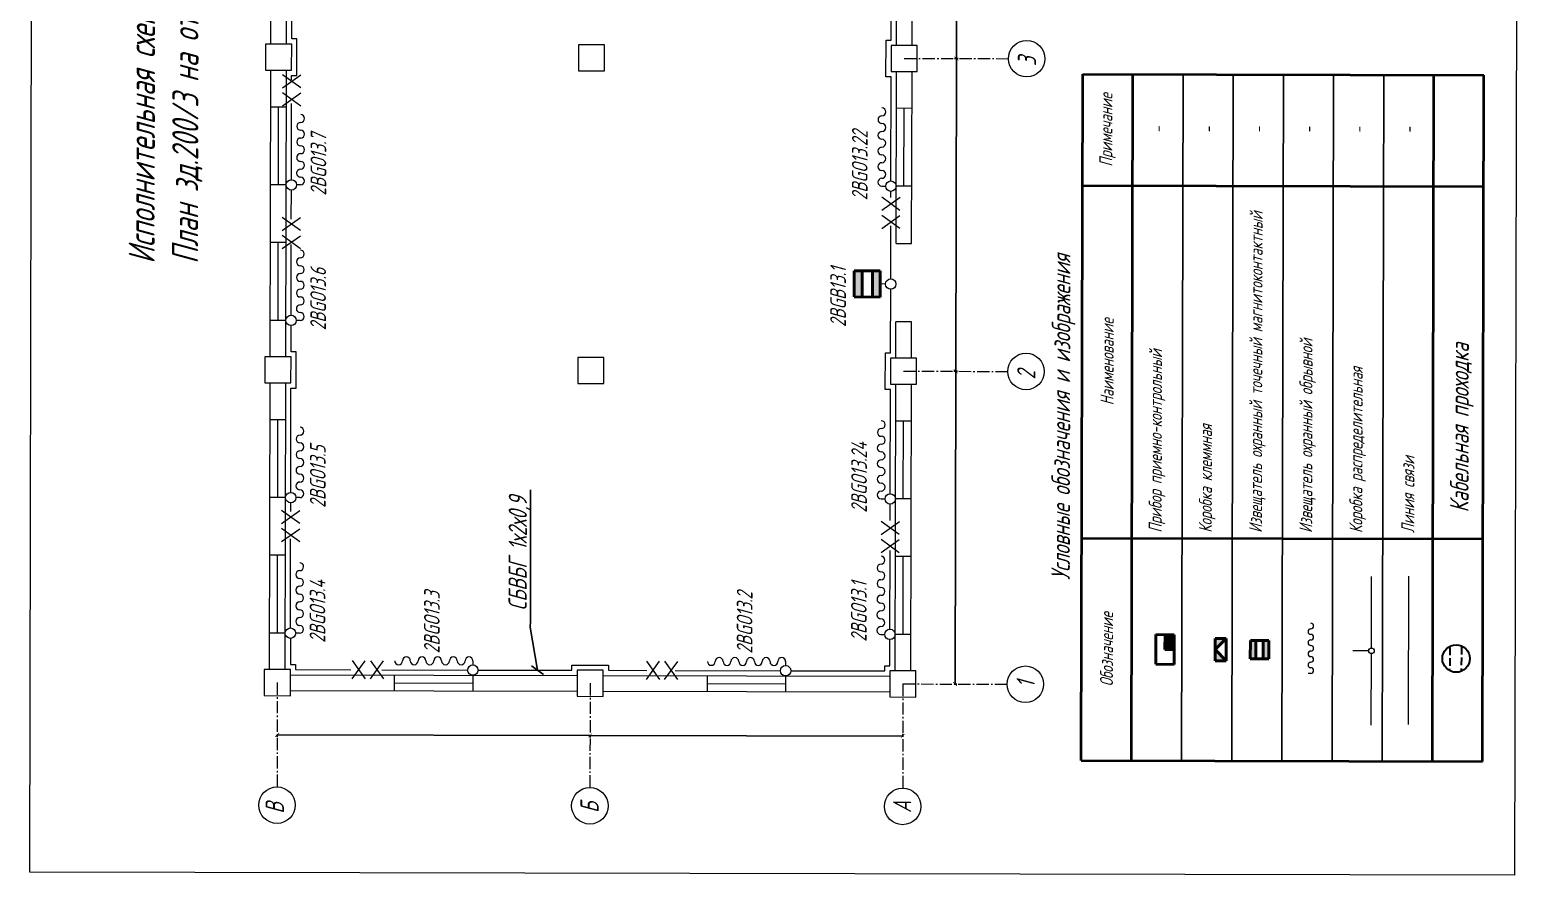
# Model space of a CAD drawing. Header units: millimetres. Extents: x 11147 to 17246, y -744 to 6547.
# Drawn here: x 11562 to 12533, y 1067 to 1619 of the extents above; entities that cross this region are included whole.
import ezdxf
from ezdxf import colors
from ezdxf.entities.mleader import LeaderData, LeaderLine
from ezdxf.math import Vec2, Vec3

# ---------------------------------------------------------------- set-up
doc = ezdxf.new("R2010")
doc.units = ezdxf.units.MM
doc.linetypes.add('gost5', pattern=[7, 5, -2, 0])
doc.linetypes.add('gost6', pattern=[12, 8, -1.5, 1, -1.5])
doc.layers.get('Defpoints').update_dxf_attribs({"color": 33})
for name, color, linetype, lineweight in [('Датчики (Вновь)', 2, 'Continuous', 50), ('КаБель силовой (Вновь)', 1, 'Continuous', 60), ('Линия выноска', 137, 'Continuous', 20), ('Линия связи (Вновь)', 3, 'Continuous', 60), ('Осевая', 4, 'gost6', 25), ('ППК и др. приБоры', 171, 'Continuous', 50), ('Размерная', 4, 'Continuous', 25), ('Рамка толстая', 7, 'Continuous', 60), ('Рамка тонкая', 5, 'Continuous', 25), ('Связь', 84, 'Continuous', 50), ('Строительный', 251, 'Continuous', 13), ('ТаБлица', 253, 'Continuous', 25), ('текст', 7, 'Continuous', 25), ('Щиты пульты (Вновь)', 5, 'Continuous', 50), ('Эл. аппараты (Вновь)', 93, 'Continuous', 50)]:
    doc.layers.add(name, color=color, linetype=linetype, lineweight=lineweight)
doc.styles.add('Simplex', font='simplex.shx', dxfattribs={"width": 0.7, "oblique": 15})
doc.styles.get("Standard").update_dxf_attribs({"font": 'arial.ttf'})
doc.dimstyles.new('ISO-25', dxfattribs={"dimtxt": 2.5, "dimasz": 2.5, "dimexe": 1.25, "dimexo": 0.625, "dimtad": 1, "dimtxsty": 'Standard', "dimcen": 2.5, "dimadec": 0, "dimazin": 0, "dimtfac": 1, "dimtmove": 0, "dimatfit": 3, "dimfxl": 1, "dimarcsym": 0})

# ---------------------------------------------------------------- blocks, each defined once
blk = doc.blocks.new('_ArchTick')
at = {"color": 0, "linetype": 'ByBlock', "const_width": 0.15}
blk.add_lwpolyline([(-0.5, -0.5), (0.5, 0.5)], dxfattribs=at)
blk = doc.blocks.new('*D125')
at = {"layer": 'Defpoints', "color": 0, "lineweight": 80, "transparency": 16777216}
for p in [(12165.82, 1396.13), (12165.82, 1396.13), (12165.4, 1192.13)]:
    blk.add_point(p, dxfattribs=at)
at = {"layer": 'Размерная', "color": 0, "lineweight": -2, "transparency": 16777216}
for p, q in [((12165.2, 1396.13), (12164.57, 1396.13)), ((12165.4, 1192.13), (12165.82, 1396.13)), ((12166.02, 1192.13), (12166.65, 1192.13))]:
    blk.add_line(p, q, dxfattribs=at)
at = {"layer": 'Размерная', "color": 0, "lineweight": -2, "transparency": 16777216, "xscale": 2.5, "yscale": 2.5, "zscale": 2.5}
for p, rotation in [((12165.82, 1396.13), 89.88075628171742), ((12165.4, 1192.13), 269.8807562817174)]:
    blk.add_blockref('_ArchTick', p, dxfattribs=dict(at, rotation=rotation))
blk = doc.blocks.new('*D120')
at = {"layer": 'Defpoints', "color": 0, "lineweight": 80, "transparency": 16777216}
for p in [(12166.25, 1600.13), (12166.25, 1600.13), (12165.82, 1396.13)]:
    blk.add_point(p, dxfattribs=at)
at = {"layer": 'Размерная', "color": 0, "lineweight": -2, "transparency": 16777216}
for p, q in [((12165.62, 1600.13), (12165, 1600.13)), ((12165.82, 1396.13), (12166.25, 1600.13)), ((12166.45, 1396.13), (12167.07, 1396.13))]:
    blk.add_line(p, q, dxfattribs=at)
at = {"layer": 'Размерная', "color": 0, "lineweight": -2, "transparency": 16777216, "xscale": 2.5, "yscale": 2.5, "zscale": 2.5}
for p, rotation in [((12166.25, 1600.13), 89.88075628171742), ((12165.82, 1396.13), 269.8807562817174)]:
    blk.add_blockref('_ArchTick', p, dxfattribs=dict(at, rotation=rotation))
blk = doc.blocks.new('*D121')
at = {"layer": 'Defpoints', "color": 0, "lineweight": 80, "transparency": 16777216}
for p in [(12166.67, 1804.13), (12166.67, 1804.13), (12166.25, 1600.13)]:
    blk.add_point(p, dxfattribs=at)
at = {"layer": 'Размерная', "color": 0, "lineweight": -2, "transparency": 16777216}
for p, q in [((12166.25, 1600.13), (12166.67, 1804.13)), ((12167.3, 1804.13), (12167.92, 1804.13)), ((12166.87, 1600.13), (12167.5, 1600.13))]:
    blk.add_line(p, q, dxfattribs=at)
at = {"layer": 'Размерная', "color": 0, "lineweight": -2, "transparency": 16777216, "xscale": 2.5, "yscale": 2.5, "zscale": 2.5}
for p, rotation in [((12166.67, 1804.13), 89.88075628171742), ((12166.25, 1600.13), 269.8807562817174)]:
    blk.add_blockref('_ArchTick', p, dxfattribs=dict(at, rotation=rotation))
blk = doc.blocks.new('*D126')
at = {"layer": 'Defpoints', "color": 0, "lineweight": 80, "transparency": 16777216}
for p in [(11927.33, 1158.63), (12131.33, 1158.2), (12131.33, 1158.2)]:
    blk.add_point(p, dxfattribs=at)
at = {"layer": 'Размерная', "color": 0, "lineweight": -2, "transparency": 16777216}
for p, q in [((11927.33, 1158.63), (12131.33, 1158.2)), ((11927.33, 1158), (11927.33, 1157.38)), ((12131.33, 1158.83), (12131.33, 1159.45))]:
    blk.add_line(p, q, dxfattribs=at)
at = {"layer": 'Размерная', "color": 0, "lineweight": -2, "transparency": 16777216, "xscale": 2.5, "yscale": 2.5, "zscale": 2.5}
for p, rotation in [((11927.33, 1158.63), 179.8807562817177), ((12131.33, 1158.2), 359.8807562817177)]:
    blk.add_blockref('_ArchTick', p, dxfattribs=dict(at, rotation=rotation))
blk = doc.blocks.new('*D124')
at = {"layer": 'Defpoints', "color": 0, "lineweight": 80, "transparency": 16777216}
for p in [(11723.33, 1159.05), (11927.33, 1158.63), (11927.33, 1158.63)]:
    blk.add_point(p, dxfattribs=at)
at = {"layer": 'Размерная', "color": 0, "lineweight": -2, "transparency": 16777216}
for p, q in [((11723.33, 1159.05), (11927.33, 1158.63)), ((11723.33, 1158.42), (11723.33, 1157.8)), ((11927.33, 1158), (11927.33, 1157.38))]:
    blk.add_line(p, q, dxfattribs=at)
at = {"layer": 'Размерная', "color": 0, "lineweight": -2, "transparency": 16777216, "xscale": 2.5, "yscale": 2.5, "zscale": 2.5}
for p, rotation in [((11723.33, 1159.05), 179.8807562817177), ((11927.33, 1158.63), 359.8807562817177)]:
    blk.add_blockref('_ArchTick', p, dxfattribs=dict(at, rotation=rotation))
blk = doc.blocks.new('A$C42F14C84')
at = {"layer": 'Датчики (Вновь)', "true_color": 0x000000}
h = blk.add_hatch(color=18, dxfattribs=at)
h.paths.add_polyline_path([(5, 3.5), (5, 5), (0, 5), (0, 3.5)])
h.paths.add_polyline_path([(0, 1.5), (0, 0), (5, 0), (5, 1.5)])
at = {"layer": 'Датчики (Вновь)', "color": 18, "true_color": 0x000000}
for p, q in [((0, 5), (0, 0)), ((5, 5), (0, 5)), ((0, 3.5), (5, 3.5)), ((5, 0), (5, 5)), ((0, 1.5), (5, 1.5)), ((0, 0), (5, 0))]:
    blk.add_line(p, q, dxfattribs=at)
blk = doc.blocks.new('_Oblique')
at = {"color": 0, "linetype": 'ByBlock', "lineweight": -2}
blk.add_line((-0.5, -0.5), (0.5, 0.5), dxfattribs=at)
blk = doc.blocks.new('A$C48594EF7')
at = {"layer": 'Щиты пульты (Вновь)'}
h = blk.add_hatch(color=256, dxfattribs=at)
h.paths.add_polyline_path([(0, 3), (0, 0), (3, 3)])
h.paths.add_polyline_path([(6, 3), (3, 3), (6, 0)])
for p, q in [((0, 3), (0, 0)), ((6, 3), (0, 3)), ((0, 0), (3, 3)), ((3, 3), (6, 0)), ((6, 0), (6, 3)), ((0, 0), (6, 0))]:
    blk.add_line(p, q, dxfattribs=at)
blk = doc.blocks.new('*T148')
at = {"layer": 'ТаБлица', "color": 0, "linetype": 'ByBlock', "lineweight": 40, "transparency": 16777216}
for p, q in [((0, 0), (0.93, 447.7)), ((0.93, 447.7), (262.65, 447.15)), ((32.71, -0.07), (33.65, 447.63)), ((229, -0.48), (229.94, 447.22)), ((261.72, -0.54), (262.65, 447.15)), ((0.78, 375.1), (262.5, 374.55)), ((0.3, 145.2), (262.02, 144.65)), ((0, 0), (261.72, -0.54))]:
    blk.add_line(p, q, dxfattribs=at)
at = {"layer": 'ТаБлица', "color": 5, "linetype": 'ByBlock', "lineweight": 25, "transparency": 16777216}
for p, q in [((65.43, -0.14), (66.36, 447.56)), ((98.14, -0.2), (99.08, 447.49)), ((130.86, -0.27), (131.79, 447.43)), ((163.57, -0.34), (164.51, 447.36)), ((196.29, -0.41), (197.22, 447.29))]:
    blk.add_line(p, q, dxfattribs=at)
at = {"layer": 'ТаБлица', "color": 2, "lineweight": 20, "transparency": 16777216, "char_height": 8.47, "rotation": 89.88076, "style": 'Simplex'}
for s, insert, width, attachment_point in [('{\\C256;\\c0;Примечание}', (17.21, 411.37), 72.6, 5), ('-', (49.93, 411.3), 65.34, 5), ('-', (82.64, 411.23), 65.34, 5), ('-', (115.36, 411.16), 65.34, 5), ('-', (148.07, 411.09), 65.34, 5), ('-', (180.79, 411.02), 65.34, 5), ('-', (213.5, 410.96), 65.34, 5), ('{\\C256;\\c0;Извещатель охранный точечный магнитоконтактный }', (114.81, 148.59), 222.64, 4), ('{\\C256;\\c0;Наименование}', (16.9, 260.12), 229.9, 5), ('{\\C256;\\c0;Извещатель охранный обрывной}', (147.53, 148.52), 222.64, 4), ('{\\C256;\\c0;Прибор приемно-контрольный}', (49.38, 148.73), 222.64, 4), ('{\\C256;\\c0;Коробка распределительная}', (180.24, 148.46), 222.64, 4), ('{\\C256;\\c0;Коробка клеммная}', (82.1, 148.66), 222.64, 4), ('{\\C256;\\c0;Линия связи}', (212.96, 148.39), 222.64, 4), ('{\\C256;\\c0;Обозначение}', (16.51, 72.57), 145.2, 5)]:
    blk.add_mtext(s, dxfattribs=dict(at, insert=insert, width=width, attachment_point=attachment_point))
blk = doc.blocks.new('A$C3F1D3E92')
at = {"layer": 'Датчики (Вновь)', "true_color": 0x000000}
h = blk.add_hatch(color=18, dxfattribs=at)
h.paths.add_polyline_path([(5, 3.5), (5, 5), (0, 5), (0, 3.5)])
h.paths.add_polyline_path([(0, 1.5), (0, 0), (5, 0), (5, 1.5)])
at = {"layer": 'Датчики (Вновь)', "color": 18, "true_color": 0x000000}
for p, q in [((0, 5), (0, 0)), ((5, 5), (0, 5)), ((5, 0), (5, 5)), ((0, 3.5), (5, 3.5)), ((0, 1.5), (5, 1.5)), ((0, 0), (5, 0))]:
    blk.add_line(p, q, dxfattribs=at)
blk = doc.blocks.new('A$C3B4B2642')
at = {"layer": 'ППК и др. приБоры'}
blk.add_hatch(color=256, dxfattribs=at).paths.add_polyline_path([(4, 2.5), (4, 0), (8, 0), (8, 2.5)])
for p, q in [((0, 5), (0, 0)), ((8, 5), (0, 5)), ((8, 0), (8, 5)), ((4, 0), (4, 2.5)), ((4, 2.5), (8, 2.5)), ((0, 0), (8, 0))]:
    blk.add_line(p, q, dxfattribs=at)

msp = doc.modelspace()

# ---------------------------------------------------------------- linework, layer by layer
at = {"color": 1, "linetype": 'gost5', "lineweight": 30}
for p, q in [((12488.10179, 1215.99652), (12488.19668, 1201.79448)), ((12495.69397, 1216.35441), (12495.53736, 1200.90716))]:
    msp.add_line(p, q, dxfattribs=at)
at = {"color": 5, "lineweight": 30}
msp.add_circle((12492.19357, 1208.76252), 8.97299, dxfattribs=at)
at = {"layer": 'КаБель силовой (Вновь)', "lineweight": 20}
for p, q in [((11738.52495, 1517.71906), (11735.97496, 1517.72437)), ((12117.62413, 1516.93008), (12120.17413, 1516.92477)), ((11738.34098, 1429.31925), (11735.79098, 1429.32456)), ((11738.10039, 1313.7195), (11735.5504, 1313.72481)), ((12117.19957, 1312.93052), (12119.74956, 1312.92521)), ((11737.91641, 1225.31969), (11735.36642, 1225.325)), ((12117.01559, 1224.53071), (12119.56559, 1224.5254)), ((11850.92902, 1207.23445), (11850.92371, 1204.68446)), ((12054.92858, 1206.80989), (12054.92327, 1204.25989)), ((12397.41446, 1199.12734), (12395.59946, 1199.13111))]:
    msp.add_line(p, q, dxfattribs=at)
for centre, radius, start, end in [((12117.72497, 1565.37997), 2.55, 269.88075628, 89.88075628), ((11738.60456, 1555.96898), 2.55, 89.88075628, 269.88075628), ((11738.61517, 1561.06896), 2.55, 269.88075628, 89.88075628), ((12117.71435, 1560.27998), 2.55, 89.88075628, 269.88075628), ((12117.70374, 1555.18), 2.55, 269.88075628, 89.88075628), ((11738.58333, 1545.769), 2.55, 89.88075628, 269.88075628), ((11738.59395, 1550.86899), 2.55, 269.88075628, 89.88075628), ((12117.69313, 1550.08001), 2.55, 89.88075628, 269.88075628), ((12117.68251, 1544.98002), 2.55, 269.88075628, 89.88075628), ((11738.5621, 1535.56902), 2.55, 89.88075628, 269.88075628), ((11738.57272, 1540.66901), 2.55, 269.88075628, 89.88075628), ((12117.6719, 1539.88003), 2.55, 89.88075628, 269.88075628), ((12117.66128, 1534.78004), 2.55, 269.88075628, 89.88075628), ((11738.54088, 1525.36904), 2.55, 89.88075628, 269.88075628), ((11738.55149, 1530.46903), 2.55, 269.88075628, 89.88075628), ((12117.65067, 1529.68005), 2.55, 89.88075628, 269.88075628), ((12117.64005, 1524.58006), 2.55, 269.88075628, 89.88075628), ((11738.53026, 1520.26905), 2.55, 269.88075628, 89.88075628), ((12117.62944, 1519.48007), 2.55, 89.88075628, 269.88075628), ((11738.42058, 1467.56917), 2.55, 89.88075628, 269.88075628), ((11738.4312, 1472.66916), 2.55, 269.88075628, 89.88075628), ((11738.39935, 1457.36919), 2.55, 89.88075628, 269.88075628), ((11738.40997, 1462.46918), 2.55, 269.88075628, 89.88075628), ((11738.37813, 1447.16921), 2.55, 89.88075628, 269.88075628), ((11738.38874, 1452.2692), 2.55, 269.88075628, 89.88075628), ((11738.3569, 1436.96923), 2.55, 89.88075628, 269.88075628), ((11738.36751, 1442.06922), 2.55, 269.88075628, 89.88075628), ((11738.34628, 1431.86924), 2.55, 269.88075628, 89.88075628), ((12117.3004, 1361.38041), 2.55, 269.88075628, 89.88075628), ((11738.18, 1351.96942), 2.55, 89.88075628, 269.88075628), ((11738.19061, 1357.06941), 2.55, 269.88075628, 89.88075628), ((12117.28979, 1356.28043), 2.55, 89.88075628, 269.88075628), ((12117.27918, 1351.18044), 2.55, 269.88075628, 89.88075628), ((11738.15877, 1341.76944), 2.55, 89.88075628, 269.88075628), ((11738.16938, 1346.86943), 2.55, 269.88075628, 89.88075628), ((12117.26856, 1346.08045), 2.55, 89.88075628, 269.88075628), ((12117.25795, 1340.98046), 2.55, 269.88075628, 89.88075628), ((11738.13754, 1331.56946), 2.55, 89.88075628, 269.88075628), ((11738.14815, 1336.66945), 2.55, 269.88075628, 89.88075628), ((12117.24733, 1335.88047), 2.55, 89.88075628, 269.88075628), ((12117.23672, 1330.78048), 2.55, 269.88075628, 89.88075628), ((11738.11631, 1321.36948), 2.55, 89.88075628, 269.88075628), ((11738.12693, 1326.46947), 2.55, 269.88075628, 89.88075628), ((12117.22611, 1325.68049), 2.55, 89.88075628, 269.88075628), ((12117.21549, 1320.5805), 2.55, 269.88075628, 89.88075628), ((11738.1057, 1316.26949), 2.55, 269.88075628, 89.88075628), ((12117.20488, 1315.48051), 2.55, 89.88075628, 269.88075628), ((12117.11643, 1272.98061), 2.55, 269.88075628, 89.88075628), ((11737.99602, 1263.56961), 2.55, 89.88075628, 269.88075628), ((11738.00663, 1268.6696), 2.55, 269.88075628, 89.88075628), ((12117.10581, 1267.88062), 2.55, 89.88075628, 269.88075628), ((12117.0952, 1262.78063), 2.55, 269.88075628, 89.88075628), ((11737.97479, 1253.36963), 2.55, 89.88075628, 269.88075628), ((11737.98541, 1258.46962), 2.55, 269.88075628, 89.88075628), ((12117.08458, 1257.68064), 2.55, 89.88075628, 269.88075628), ((12117.07397, 1252.58065), 2.55, 269.88075628, 89.88075628), ((11737.95356, 1243.16965), 2.55, 89.88075628, 269.88075628), ((11737.96418, 1248.26964), 2.55, 269.88075628, 89.88075628), ((12117.06336, 1247.48066), 2.55, 89.88075628, 269.88075628), ((12117.05274, 1242.38067), 2.55, 269.88075628, 89.88075628), ((11737.93233, 1232.96968), 2.55, 89.88075628, 269.88075628), ((11737.94295, 1238.06966), 2.55, 269.88075628, 89.88075628), ((12117.04213, 1237.28068), 2.55, 89.88075628, 269.88075628), ((12117.03151, 1232.18069), 2.55, 269.88075628, 89.88075628), ((11737.92172, 1227.86969), 2.55, 269.88075628, 89.88075628), ((12117.0209, 1227.08071), 2.55, 89.88075628, 269.88075628), ((12397.47112, 1226.35228), 1.815, 89.88075628, 269.88075628), ((12397.46356, 1222.72228), 1.815, 269.88075628, 89.88075628), ((12397.47867, 1229.98227), 1.815, 269.88075628, 89.88075628), ((12397.45601, 1219.09229), 1.815, 89.88075628, 269.88075628), ((12397.44846, 1215.4623), 1.815, 269.88075628, 89.88075628), ((11802.47912, 1207.33529), 2.55, 179.88075628, 359.88075628), ((11807.57911, 1207.32467), 2.55, 359.88075628, 179.88075628), ((11812.6791, 1207.31406), 2.55, 179.88075628, 359.88075628), ((11817.77909, 1207.30344), 2.55, 359.88075628, 179.88075628), ((11822.87908, 1207.29283), 2.55, 179.88075628, 359.88075628), ((11827.97907, 1207.28222), 2.55, 359.88075628, 179.88075628), ((11833.07906, 1207.2716), 2.55, 179.88075628, 359.88075628), ((11838.17905, 1207.26099), 2.55, 359.88075628, 179.88075628), ((11843.27904, 1207.25037), 2.55, 179.88075628, 359.88075628), ((11848.37903, 1207.23976), 2.55, 359.88075628, 179.88075628), ((12006.47868, 1206.91072), 2.55, 179.88075628, 359.88075628), ((12011.57867, 1206.90011), 2.55, 359.88075628, 179.88075628), ((12016.67866, 1206.88949), 2.55, 179.88075628, 359.88075628), ((12021.77865, 1206.87888), 2.55, 359.88075628, 179.88075628), ((12026.87864, 1206.86827), 2.55, 179.88075628, 359.88075628), ((12031.97863, 1206.85765), 2.55, 359.88075628, 179.88075628), ((12037.07862, 1206.84704), 2.55, 179.88075628, 359.88075628), ((12042.17861, 1206.83642), 2.55, 359.88075628, 179.88075628), ((12047.27859, 1206.82581), 2.55, 179.88075628, 359.88075628), ((12052.37858, 1206.8152), 2.55, 359.88075628, 179.88075628), ((12397.42579, 1204.57232), 1.815, 89.88075628, 269.88075628), ((12397.4409, 1211.83231), 1.815, 89.88075628, 269.88075628), ((12397.43335, 1208.20232), 1.815, 269.88075628, 89.88075628), ((12397.41824, 1200.94233), 1.815, 269.88075628, 89.88075628)]:
    msp.add_arc(centre, radius, start, end, dxfattribs=at)
at = {"layer": 'Линия связи (Вновь)', "lineweight": 20}
for p, q in [((11732.7731, 1612.93124), (11732.80848, 1629.9312)), ((12123.77225, 1612.11749), (12123.80763, 1629.11745)), ((11736.17309, 1612.92416), (11732.7731, 1612.93124)), ((11736.12356, 1589.12421), (11736.17309, 1612.92416)), ((12120.32273, 1588.32462), (12120.37226, 1612.12456)), ((12120.37226, 1612.12456), (12123.77225, 1612.11749)), ((11726.75685, 1581.10763), (11738.67452, 1589.58284)), ((11738.65683, 1581.08286), (11726.77454, 1589.60761)), ((11732.71761, 1586.26824), (11732.72356, 1589.13129)), ((11732.72356, 1589.13129), (11736.12356, 1589.12421)), ((12123.72272, 1588.31754), (12120.32273, 1588.32462)), ((12123.5812, 1520.31769), (12123.72272, 1588.31754)), ((11726.73209, 1569.20765), (11738.64975, 1577.68287)), ((11738.63206, 1569.18289), (11726.74978, 1577.70763)), ((11732.58204, 1521.13143), (11732.68552, 1570.85074)), ((11732.52852, 1495.4125), (11732.56789, 1514.33145)), ((12117.59129, 1501.14896), (12129.50895, 1509.62418)), ((12129.49126, 1501.1242), (12117.60898, 1509.64895)), ((12123.55893, 1509.61774), (12123.56704, 1513.5177)), ((11726.56317, 1488.04193), (11738.48083, 1496.51714)), ((11738.46314, 1488.01716), (11726.58086, 1496.54191)), ((12117.56652, 1489.24899), (12129.48419, 1497.72421)), ((12129.4665, 1489.22422), (12117.58421, 1497.74897)), ((12123.44834, 1456.47941), (12123.52014, 1490.98009)), ((11726.5384, 1476.14195), (11738.45606, 1484.61717)), ((11738.43837, 1476.11719), (11726.55609, 1484.64193)), ((11732.39807, 1432.73163), (11732.49392, 1478.78896)), ((12120.04127, 1453.08649), (12116.64128, 1453.09357)), ((12123.34769, 1408.11793), (12123.43418, 1449.67942)), ((11732.34853, 1408.93168), (11732.38391, 1425.93164)), ((11735.74853, 1408.9246), (11732.34853, 1408.93168)), ((11735.69899, 1385.12465), (11735.74853, 1408.9246)), ((12119.89816, 1384.32506), (12119.94769, 1408.12501)), ((12119.94769, 1408.12501), (12123.34769, 1408.11793)), ((11732.15748, 1317.13188), (11732.299, 1385.13173)), ((11732.299, 1385.13173), (11735.69899, 1385.12465)), ((12123.29815, 1384.31798), (12119.89816, 1384.32506)), ((12123.15663, 1316.31813), (12123.29815, 1384.31798)), ((11726.1654, 1296.92028), (11738.08307, 1305.3955)), ((11738.06538, 1296.89552), (11726.18309, 1305.42026)), ((11732.13157, 1304.68274), (11732.14333, 1310.33189)), ((12123.12018, 1298.80421), (12123.14248, 1309.51814)), ((11726.14064, 1285.02031), (11738.0583, 1293.49552)), ((11738.04061, 1284.99554), (11726.15833, 1293.52029)), ((12117.15133, 1289.75154), (12129.06899, 1298.22675)), ((12129.0513, 1289.72677), (12117.16902, 1298.25152)), ((11731.9735, 1228.73207), (11732.0943, 1286.77638)), ((12117.12656, 1277.85156), (12129.04423, 1286.32678)), ((12129.02654, 1277.8268), (12117.14425, 1286.35155)), ((12122.97266, 1227.91832), (12123.07964, 1279.32256)), ((12436.99749, 1215.63668), (12437.09444, 1262.22157)), ((12461.19484, 1165.66417), (12461.3963, 1262.46396)), ((11731.95935, 1221.93208), (11731.92397, 1204.93212)), ((12122.92312, 1204.11837), (12122.9585, 1221.11834)), ((11731.92397, 1204.93212), (11735.32396, 1204.92504)), ((11735.32396, 1204.92504), (11735.31689, 1201.52505)), ((11772.16523, 1195.49835), (11780.68998, 1207.38063)), ((11772.19, 1207.39832), (11780.66522, 1195.48066)), ((11784.06521, 1195.47358), (11792.58996, 1207.35587)), ((11784.08997, 1207.37356), (11792.56519, 1195.45589)), ((11915.5165, 1201.15002), (11915.52357, 1204.55001)), ((11915.52357, 1204.55001), (11939.32352, 1204.50048)), ((11964.09062, 1195.09891), (11972.61537, 1206.9812)), ((11964.11539, 1206.99889), (11972.5906, 1195.08122)), ((11975.9906, 1195.07415), (11984.51534, 1206.95643)), ((11976.01536, 1206.97412), (11984.49058, 1195.05646)), ((12435.17871, 1213.82546), (12424.89373, 1213.84686)), ((12436.89298, 1165.42178), (12436.98993, 1212.00668)), ((11735.31689, 1201.52505), (11771.28809, 1201.45019)), ((11791.59112, 1201.40793), (11847.51664, 1201.29154)), ((11854.31663, 1201.27739), (11915.5165, 1201.15002)), ((11939.32352, 1204.50048), (11939.31644, 1201.10049)), ((11939.31644, 1201.10049), (11964.32085, 1201.04845)), ((11982.88698, 1201.00981), (12051.5162, 1200.86698)), ((12058.31619, 1200.85282), (12119.51605, 1200.72546)), ((12119.51605, 1200.72546), (12119.52313, 1204.12545)), ((12119.52313, 1204.12545), (12122.92312, 1204.11837))]:
    msp.add_line(p, q, dxfattribs=at)
at = {"layer": 'Осевая', "lineweight": 20}
for p, q in [((12132.24747, 1600.19982), (12200.24732, 1600.0583)), ((12131.8229, 1396.20027), (12199.82276, 1396.05874)), ((11723.39922, 1193.04984), (11723.2577, 1125.04998)), ((11927.39878, 1192.62527), (11927.25726, 1124.62542)), ((12131.39834, 1192.20071), (12131.25682, 1124.20086)), ((12131.39834, 1192.20071), (12199.39819, 1192.05919))]:
    msp.add_line(p, q, dxfattribs=at)
at = {"layer": 'Рамка толстая', "color": 18, "lineweight": 20, "true_color": 0x000000}
for p, q in [((11561.95295, 1069.46282), (11564.72744, 2402.58493)), ((12530.57585, 1067.44692), (12533.35034, 2400.56903)), ((12530.57585, 1067.44692), (11561.95295, 1069.46282))]:
    msp.add_line(p, q, dxfattribs=at)
at = {"layer": 'Рамка тонкая', "lineweight": 20}
for centre in [(12212.14729, 1600.03354), (12211.72273, 1396.03398), (12211.29817, 1192.03442), (11723.23293, 1113.15001), (11927.23249, 1112.72544), (12131.23205, 1112.30088)]:
    msp.add_circle(centre, 11.9, dxfattribs=at)
at = {"layer": 'Связь', "lineweight": 20}
msp.add_circle((12436.99371, 1213.82168), 1.815, dxfattribs=at)
at = {"layer": 'Строительный', "lineweight": 20}
for p, q in [((11719.16605, 1609.55955), (11719.55523, 1796.55914)), ((11729.36603, 1609.53832), (11729.75521, 1796.53791)), ((12127.16517, 1608.71042), (12127.55435, 1795.71002)), ((12137.36515, 1608.68919), (12137.75433, 1795.68879)), ((11715.76606, 1609.56662), (11715.73068, 1592.56666)), ((11732.76602, 1609.53124), (11715.76606, 1609.56662)), ((11732.73064, 1592.53128), (11732.76602, 1609.53124)), ((11919.76562, 1609.14206), (11919.73024, 1592.1421)), ((11936.76558, 1609.10668), (11919.76562, 1609.14206)), ((11936.7302, 1592.10672), (11936.76558, 1609.10668)), ((12123.76517, 1608.7175), (12123.72979, 1591.71753)), ((12140.76514, 1608.68212), (12123.76517, 1608.7175)), ((12140.72976, 1591.68215), (12140.76514, 1608.68212)), ((11715.73068, 1592.56666), (11732.73064, 1592.53128)), ((11718.74149, 1405.55999), (11719.13067, 1592.55958)), ((11728.94147, 1405.53876), (11729.33065, 1592.53836)), ((11919.73024, 1592.1421), (11936.7302, 1592.10672)), ((12123.72979, 1591.71753), (12140.72976, 1591.68215)), ((12126.89628, 1479.5107), (12127.12979, 1591.71046)), ((12137.09625, 1479.48947), (12137.32976, 1591.68923)), ((11719.08114, 1568.75964), (11729.28112, 1568.73841)), ((11724.07499, 1517.74913), (11724.18113, 1568.74902)), ((12127.08025, 1567.91051), (12137.28023, 1567.88928)), ((12132.0741, 1516.9), (12132.18024, 1567.89989)), ((11729.17498, 1517.73852), (11718.975, 1517.75975)), ((12137.17409, 1516.88939), (12126.97411, 1516.91062)), ((11718.89716, 1480.35983), (11729.09714, 1480.3386)), ((11723.89101, 1429.34932), (11723.99715, 1480.34921)), ((12126.89628, 1479.5107), (12137.09625, 1479.48947)), ((11728.991, 1429.33871), (11718.79102, 1429.35994)), ((12126.7406, 1404.71086), (12126.79014, 1428.51081)), ((12136.99011, 1428.48958), (12126.79014, 1428.51081)), ((12136.94058, 1404.68963), (12136.99011, 1428.48958)), ((11715.34149, 1405.56707), (11715.30611, 1388.5671)), ((11732.34146, 1405.53168), (11715.34149, 1405.56707)), ((11732.30608, 1388.53172), (11732.34146, 1405.53168)), ((11919.34105, 1405.1425), (11919.30567, 1388.14254)), ((11936.34102, 1405.10712), (11919.34105, 1405.1425)), ((11936.30564, 1388.10716), (11936.34102, 1405.10712)), ((12123.34061, 1404.71794), (12123.30523, 1387.71797)), ((12140.34057, 1404.68256), (12123.34061, 1404.71794)), ((12140.30519, 1387.68259), (12140.34057, 1404.68256)), ((11715.30611, 1388.5671), (11732.30608, 1388.53172)), ((11718.31692, 1201.56043), (11718.70611, 1388.56003)), ((11728.5169, 1201.5392), (11728.90608, 1388.5388)), ((11919.30567, 1388.14254), (11936.30564, 1388.10716)), ((12123.30523, 1387.71797), (12140.30519, 1387.68259)), ((12126.31604, 1200.7113), (12126.70522, 1387.7109)), ((12136.51602, 1200.69008), (12136.9052, 1387.68967)), ((11718.65657, 1364.76008), (11728.85655, 1364.73885)), ((11723.65042, 1313.74957), (11723.75656, 1364.74946)), ((12126.65569, 1363.91095), (12136.85567, 1363.88972)), ((12131.64954, 1312.90045), (12131.75568, 1363.90034)), ((11728.75041, 1313.73896), (11718.55043, 1313.76019)), ((12136.74953, 1312.88983), (12126.54955, 1312.91106)), ((11718.4726, 1276.36027), (11728.67257, 1276.33904)), ((11723.46644, 1225.34977), (11723.57259, 1276.34965)), ((12126.47171, 1275.51114), (12136.67169, 1275.48991)), ((12131.46556, 1224.50064), (12131.5717, 1275.50053)), ((11728.56643, 1225.33915), (11718.36646, 1225.36038)), ((12136.56555, 1224.49002), (12126.36557, 1224.51125)), ((11714.91693, 1201.56751), (11714.88155, 1184.56754)), ((11731.91689, 1201.53213), (11714.91693, 1201.56751)), ((11731.88151, 1184.53216), (11731.91689, 1201.53213)), ((11731.90982, 1198.13213), (11918.90941, 1197.74295)), ((11799.88844, 1187.79063), (11799.90967, 1197.99061)), ((11850.90956, 1197.88447), (11850.88833, 1187.68449)), ((11918.91649, 1201.14294), (11918.88111, 1184.14298)), ((11935.91645, 1201.10756), (11918.91649, 1201.14294)), ((11935.88107, 1184.1076), (11935.91645, 1201.10756)), ((11935.90938, 1197.70757), (12122.90897, 1197.31839)), ((12003.888, 1187.36607), (12003.90923, 1197.56605)), ((12054.90912, 1197.45991), (12054.88789, 1187.25993)), ((12122.91605, 1200.71838), (12122.88067, 1183.71842)), ((12139.91601, 1200.683), (12122.91605, 1200.71838)), ((12139.88063, 1183.68304), (12139.91601, 1200.683)), ((11731.88859, 1187.93216), (11918.88818, 1187.54297)), ((11799.89906, 1192.89062), (11850.89895, 1192.78448)), ((11935.88815, 1187.50759), (12122.88774, 1187.11841)), ((12003.89861, 1192.46606), (12054.8985, 1192.35992)), ((11714.88155, 1184.56754), (11731.88151, 1184.53216)), ((11918.88111, 1184.14298), (11935.88107, 1184.1076)), ((12122.88067, 1183.71842), (12139.88063, 1183.68304))]:
    msp.add_line(p, q, dxfattribs=at)
at = {"layer": 'Эл. аппараты (Вновь)', "lineweight": 20}
for centre in [(11732.57497, 1517.73144), (11732.57497, 1517.73144), (12123.57412, 1516.91769), (12123.44126, 1453.07941), (11732.39099, 1429.33163), (11732.39099, 1429.33163), (11732.1504, 1313.73188), (11732.1504, 1313.73188), (12123.14956, 1312.91814), (12123.14956, 1312.91814), (11731.96643, 1225.33208), (11731.96643, 1225.33208), (12122.96558, 1224.51833), (12122.96558, 1224.51833), (11850.91664, 1201.28446), (11850.91664, 1201.28446), (12054.91619, 1200.8599), (12054.91619, 1200.8599)]:
    msp.add_circle(centre, 3.4, dxfattribs=at)

# ---------------------------------------------------------------- block references
msp.add_blockref('*T148', (12247.72966, 1142.20129))
at = {"lineweight": 20, "xscale": 2.42, "yscale": 2.42, "zscale": 2.42, "rotation": 89.88075628169861}
for name, p in [('A$C3B4B2642', (12308.36044, 1204.99496)), ('A$C3F1D3E92', (12370.06508, 1208.49667))]:
    msp.add_blockref(name, p, dxfattribs=at)
at = {"layer": 'Строительный', "lineweight": 20, "xscale": 3.4, "yscale": 3.4, "zscale": 3.4, "rotation": 89.88075628169861}
msp.add_blockref('A$C42F14C84', (12116.6236, 1444.59348), dxfattribs=at)
at = {"layer": 'ТаБлица', "color": 2, "lineweight": 20, "xscale": 2.42, "yscale": 2.42, "zscale": 2.42, "rotation": 89.88075628169861}
msp.add_blockref('A$C48594EF7', (12342.2761, 1207.36065), dxfattribs=at)

# ---------------------------------------------------------------- texts
at = {"layer": 'ТаБлица', "color": 2, "lineweight": 20, "char_height": 12.1, "width": 447.4224887, "attachment_point": 5, "rotation": 89.88075628, "style": 'Simplex'}
for s, insert in [('{\\C256;\\c0;Условные обозначения и изображения}', (12236.09585, 1366.21474)), ('{\\C256;\\c0;Кабельная проходка}', (12496.00889, 1359.29226))]:
    msp.add_mtext(s, dxfattribs=dict(at, insert=insert))
at = {"layer": 'текст', "lineweight": 20, "ltscale": 100, "insert": (11626.37112, 1466.34815), "char_height": 17, "width": 836.672, "attachment_point": 1, "rotation": 89.88075628, "style": 'Simplex'}
msp.add_mtext('Исполнительная схема монтажа сетей связи\\PПлан зд.200/3 на отм. 0.000', dxfattribs=at)
at = {"layer": 'текст', "lineweight": 20, "attachment_point": 1, "rotation": 89.88075628, "style": 'Simplex'}
for s, width, insert, char_height in [('\\pi-0.82105;3', 6.0958109, (12206.36671, 1596.07353), 11.9), ('\\pi-26.316;2BGO13.22', 5, (12098.15171, 1533.9992), 10.2), ('\\pi-23.347;2BGO13.7', 5, (11745.10746, 1534.09979), 10.2), ('\\pi-22.811;2BGO13.6', 5, (11744.92348, 1445.69998), 10.2), ('\\pi-21.647;2BGB13.1', 5, (12084.02872, 1446.69521), 10.2), ('\\pi-0.82105;2', 6.0958109, (12205.94119, 1391.61638), 11.9), ('\\pi-26.067;2BGO13.24', 5, (12097.72715, 1329.99964), 10.2), ('\\pi-23.007;2BGO13.5', 5, (11744.6829, 1330.10023), 10.2), ('\\pi-22.667;2BGO13.4', 5, (11744.49892, 1241.70042), 10.2), ('\\pi-23.177;2BGO13.3', 5, (11819.07558, 1235.32475), 10.2), ('\\pi-22.916;2BGO13.2', 5, (12023.07514, 1234.90019), 10.2), ('\\pi-21.817;2BGO13.1', 5, (12097.54317, 1241.59983), 10.2), ('\\pi1.4536;1', 6.0958109, (12205.51809, 1188.31997), 11.9), ('\\pi-1.0194;В', 6.0958109, (11715.76205, 1108.67768), 11.9), ('\\pi-0.72806;Б', 6.0958109, (11921.03432, 1108.81305), 11.9), ('\\pi-0.32376;А', 6.0958109, (12124.91035, 1108.40955), 11.9)]:
    msp.add_mtext_dynamic_manual_height_columns(s, width=width, gutter_width=12.5, heights=[0], dxfattribs=dict(at, insert=insert, char_height=char_height))

# ---------------------------------------------------------------- dimensions: what is measured, and where the dimension line sits
at = {"layer": 'Размерная', "lineweight": 20}
for base, p1, p2, angle, picture, middle in [((12166.67196, 1804.12862), (12166.24739, 1600.12906), (12166.67196, 1804.12862), 89.88075628, '*D121', (12166.45967, 1702.12884)), ((12165.82283, 1396.12951), (12165.39827, 1192.12995), (12165.82283, 1396.12951), 89.88075628, '*D125', (12165.61055, 1294.12973)), ((11927.32802, 1158.62535), (11723.32846, 1159.04991), (11927.32802, 1158.62535), 179.88075628, '*D124', (11825.32824, 1158.83763)), ((12131.32758, 1158.20078), (11927.32802, 1158.62535), (12131.32758, 1158.20078), 179.88075628, '*D126', (12029.3278, 1158.41306))]:
    dim = msp.add_linear_dim(base=base, p1=p1, p2=p2, angle=angle, text=' ', dimstyle='ISO-25', override={"dimlfac": 100, "dimtxsty": 'Simplex', "dimblk1": 'ArchTick', "dimblk2": 'ArchTick', "dimsah": 1}, dxfattribs=at)
    dim.commit()
    dim.dimension.update_dxf_attribs({"geometry": picture, "text_midpoint": middle})
dim = msp.add_linear_dim(base=(12166.24739, 1600.12906), p1=(12165.82283, 1396.12951), p2=(12166.24739, 1600.12906), angle=89.88075628, text=' ', dimstyle='ISO-25', override={"dimlfac": 100, "dimtxsty": 'Simplex', "dimblk1": 'ArchTick', "dimblk2": 'ArchTick', "dimsah": 1}, dxfattribs=at)
dim.commit()
dim.dimension.update_dxf_attribs({"geometry": '*D120', "text_midpoint": (12165.98544, 1474.26509), "dimtype": 160})

# ---------------------------------------------------------------- leaders
at = {"layer": 'Линия выноска', "lineweight": 20}
ml = msp.add_multileader_mtext('Standard', dxfattribs=at)
ml.set_content('\\pxsm0.75;{\\C256;\\c0;СБВБГ 1х2х0,9}', color=2, style='Simplex')
ml.set_leader_properties()
ml.set_arrow_properties(name='OBLIQUE')
ml.build(insert=Vec2(0, 0))
ml.multileader.update_dxf_attribs({"text_left_attachment_type": 6, "text_right_attachment_type": 6, "dogleg_length": 8.32248, "arrow_head_size": 6.8})
ctx = ml.context
ctx.base_point, ctx.char_height, ctx.arrow_head_size, ctx.landing_gap_size, ctx.plane_origin, ctx.plane_x_axis, ctx.plane_y_axis = Vec3(11888.41266, 1233.24327), 11.9, 6.8, 6.8, Vec3(11880.99952, 1122.73449), Vec3(0.002081194, 0.999997834), Vec3(-0.999997834, 0.002081194)
ctx.left_attachment, ctx.right_attachment = 6, 6
notes = []
notes.append((ctx, [(0, (1, 1, 0), (11888.40447, 1229.30698), (0.002081194, 0.999997834), 3.9363, [(0, [(11893.04156, 1201.19679)], 0, [])])]))
ctx.mtext.insert, ctx.mtext.text_direction, ctx.mtext.rotation, ctx.mtext.flow_direction = Vec3(11874.14685, 1240.07297), Vec3(0.002081194, 0.999997834), 1.568715131, 5
for ctx, leaders in notes:
    for number, flags, end, landing, length, lines in leaders:
        leader = LeaderData()
        leader.index, (leader.has_last_leader_line, leader.has_dogleg_vector, leader.attachment_direction) = number, flags
        leader.last_leader_point, leader.dogleg_vector, leader.dogleg_length = Vec3(end), Vec3(landing), length
        for number, points, colour, breaks in lines:
            line = LeaderLine()
            line.index, line.vertices, line.color, line.breaks = number, Vec3.list(points), colors.encode_raw_color(colour), breaks
            leader.lines.append(line)
        ctx.leaders.append(leader)

doc.saveas('drawing.dxf')
